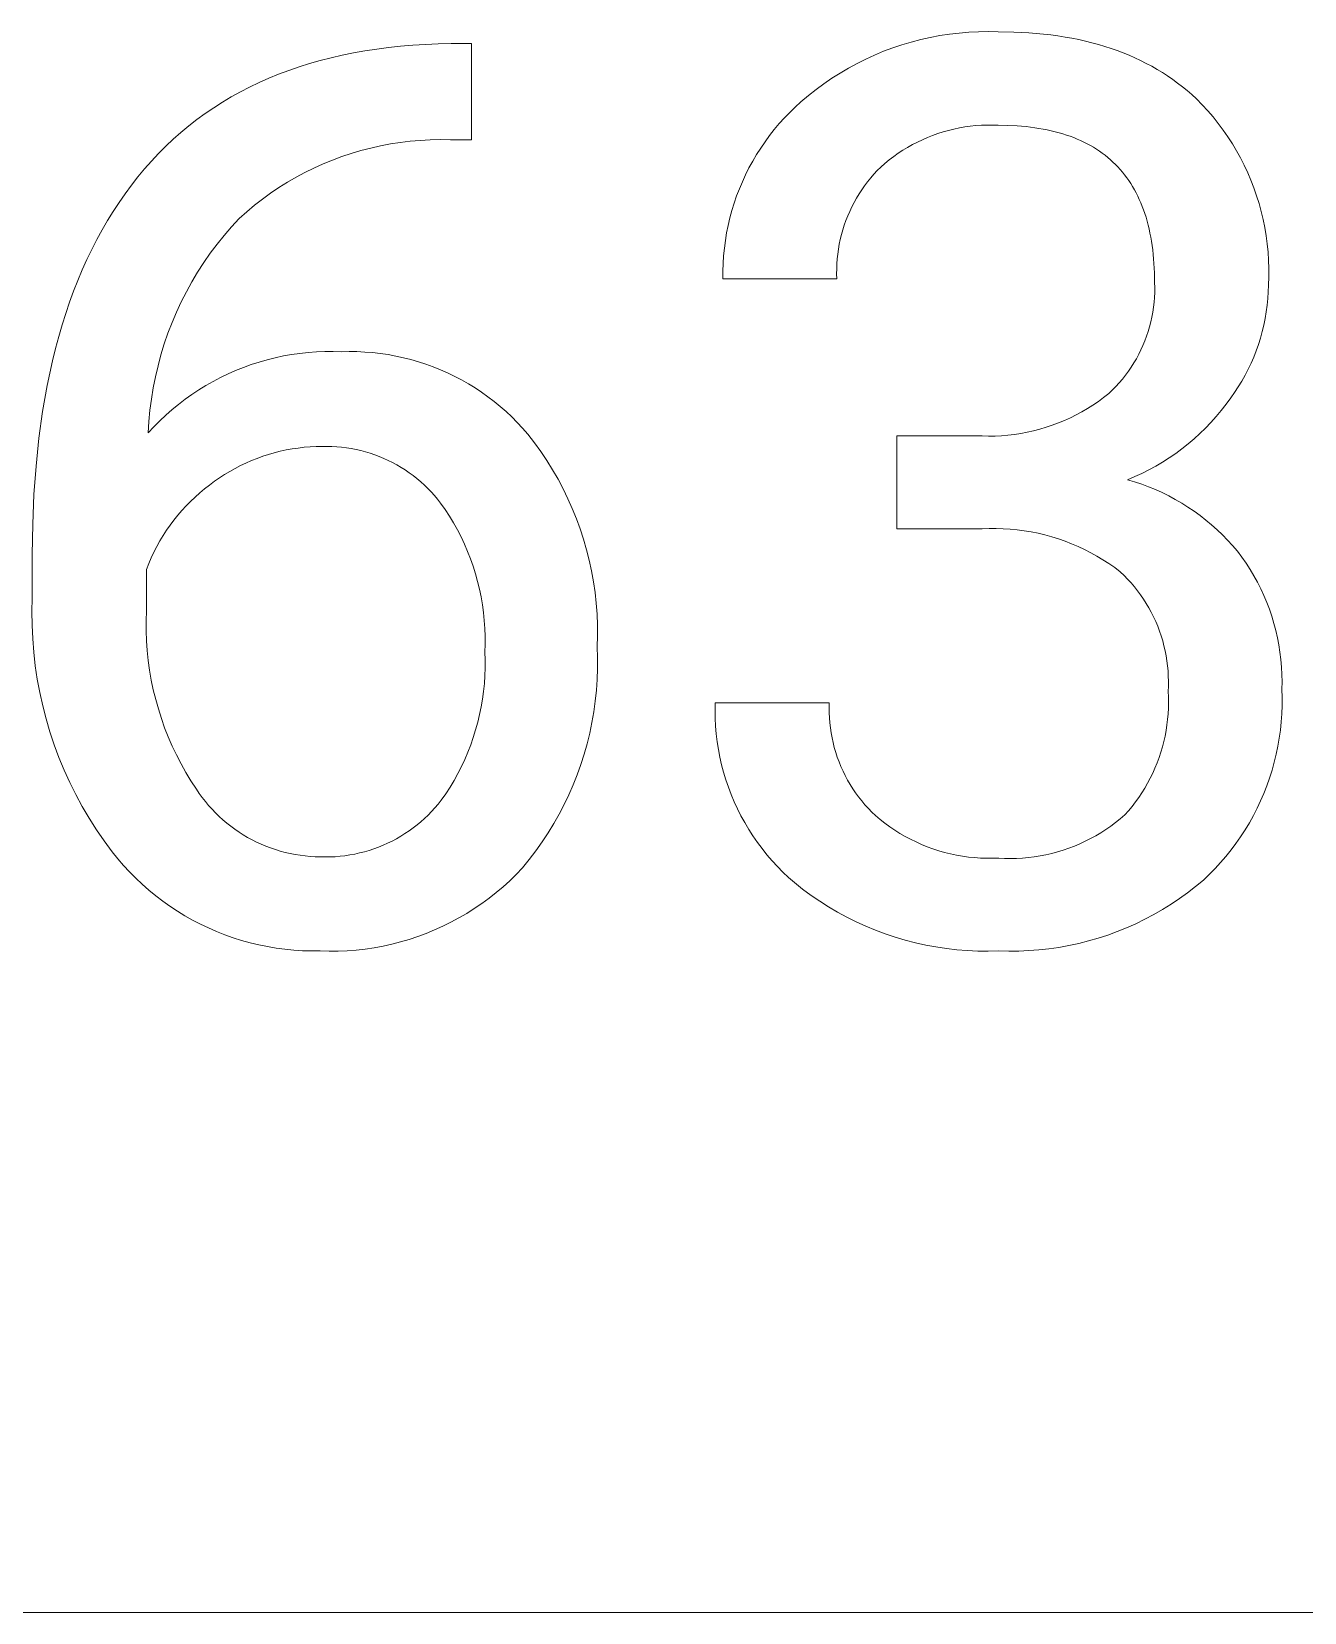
# Model space of a CAD drawing. Header units: millimetres. Extents: x 0 to 4030, y -54 to 2762.
# Drawn here: x 3264.5 to 3318.9, y 171.7 to 239.2 of the extents above; entities that cross this region are included whole.
import ezdxf

# ---------------------------------------------------------------- set-up
doc = ezdxf.new("R2010")
doc.units = ezdxf.units.MM
doc.header["$MEASUREMENT"] = 0
doc.layers.add('Domyślny', color=7, linetype='Continuous', true_color=0x000000)

msp = doc.modelspace()

# ---------------------------------------------------------------- linework, layer by layer
at = {"layer": 'Domyślny', "color": 18, "lineweight": 15, "true_color": 0x000000}
for p, q in [((3302.102, 238.721), (3302.505, 238.826)), ((3302.505, 238.826), (3302.91, 238.917)), ((3302.91, 238.917), (3303.319, 238.994)), ((3303.319, 238.994), (3303.73, 239.057)), ((3303.73, 239.057), (3304.143, 239.106)), ((3304.143, 239.106), (3304.558, 239.14)), ((3304.558, 239.14), (3304.973, 239.16)), ((3304.973, 239.16), (3305.389, 239.165)), ((3305.389, 239.165), (3305.805, 239.156)), ((3305.805, 239.156), (3306.473, 239.145)), ((3306.473, 239.145), (3306.799, 239.132)), ((3306.799, 239.132), (3307.122, 239.112)), ((3307.122, 239.112), (3307.439, 239.087)), ((3307.439, 239.087), (3307.752, 239.057)), ((3307.752, 239.057), (3308.061, 239.021)), ((3308.061, 239.021), (3308.364, 238.98)), ((3308.364, 238.98), (3308.663, 238.932)), ((3308.663, 238.932), (3308.958, 238.88)), ((3308.958, 238.88), (3309.248, 238.822)), ((3309.248, 238.822), (3309.533, 238.758)), ((3277.332, 238.05), (3277.805, 238.159)), ((3277.805, 238.159), (3278.287, 238.257)), ((3278.287, 238.257), (3278.778, 238.344)), ((3278.778, 238.344), (3279.277, 238.421)), ((3279.277, 238.421), (3279.785, 238.487)), ((3279.785, 238.487), (3280.301, 238.542)), ((3280.301, 238.542), (3280.826, 238.587)), ((3280.826, 238.587), (3281.359, 238.621)), ((3281.359, 238.621), (3281.901, 238.644)), ((3281.901, 238.644), (3282.452, 238.657)), ((3282.452, 238.657), (3283.324, 238.657)), ((3283.324, 238.657), (3283.324, 234.55)), ((3300.158, 237.992), (3300.536, 238.164)), ((3300.536, 238.164), (3300.92, 238.324)), ((3300.92, 238.324), (3301.309, 238.47)), ((3301.309, 238.47), (3301.704, 238.602)), ((3301.704, 238.602), (3302.102, 238.721)), ((3309.533, 238.758), (3309.814, 238.688)), ((3309.814, 238.688), (3310.09, 238.614)), ((3310.09, 238.614), (3310.361, 238.533)), ((3310.361, 238.533), (3310.628, 238.447)), ((3310.628, 238.447), (3310.89, 238.355)), ((3310.89, 238.355), (3311.148, 238.257)), ((3311.148, 238.257), (3311.401, 238.154)), ((3311.401, 238.154), (3311.649, 238.046)), ((3275.093, 237.348), (3275.524, 237.51)), ((3275.524, 237.51), (3275.963, 237.661)), ((3275.963, 237.661), (3276.411, 237.801)), ((3276.411, 237.801), (3276.867, 237.931)), ((3276.867, 237.931), (3277.332, 238.05)), ((3299.062, 237.397), (3299.42, 237.607)), ((3299.42, 237.607), (3299.786, 237.806)), ((3299.786, 237.806), (3300.158, 237.992)), ((3311.649, 238.046), (3311.893, 237.931)), ((3311.893, 237.931), (3312.132, 237.811)), ((3312.132, 237.811), (3312.367, 237.685)), ((3312.367, 237.685), (3312.597, 237.554)), ((3312.597, 237.554), (3312.823, 237.417)), ((3273.457, 236.595), (3273.853, 236.799)), ((3273.853, 236.799), (3274.258, 236.993)), ((3274.258, 236.993), (3274.671, 237.176)), ((3274.671, 237.176), (3275.093, 237.348)), ((3298.033, 236.691), (3298.368, 236.938)), ((3298.368, 236.938), (3298.711, 237.173)), ((3298.711, 237.173), (3299.062, 237.397)), ((3312.823, 237.417), (3313.044, 237.274)), ((3313.044, 237.274), (3313.26, 237.126)), ((3313.26, 237.126), (3313.472, 236.972)), ((3313.472, 236.972), (3313.679, 236.812)), ((3313.679, 236.812), (3313.882, 236.646)), ((3272.319, 235.918), (3272.69, 236.154)), ((3272.69, 236.154), (3273.069, 236.38)), ((3273.069, 236.38), (3273.457, 236.595)), ((3297.147, 235.944), (3297.39, 236.164)), ((3297.39, 236.164), (3297.707, 236.433)), ((3297.707, 236.433), (3298.033, 236.691)), ((3313.882, 236.646), (3314.08, 236.475)), ((3314.08, 236.475), (3314.273, 236.298)), ((3314.273, 236.298), (3314.52, 236.047)), ((3271.259, 235.144), (3271.604, 235.413)), ((3271.604, 235.413), (3271.957, 235.671)), ((3271.957, 235.671), (3272.319, 235.918)), ((3296.465, 235.238), (3296.684, 235.481)), ((3296.684, 235.481), (3296.912, 235.717)), ((3296.912, 235.717), (3297.147, 235.944)), ((3314.52, 236.047), (3314.757, 235.789)), ((3314.757, 235.789), (3314.986, 235.522)), ((3314.986, 235.522), (3315.206, 235.248)), ((3270.595, 234.576), (3270.923, 234.865)), ((3270.923, 234.865), (3271.259, 235.144)), ((3295.856, 234.468), (3296.05, 234.731)), ((3296.05, 234.731), (3296.253, 234.988)), ((3296.253, 234.988), (3296.465, 235.238)), ((3303.013, 234.736), (3302.792, 234.649)), ((3303.236, 234.816), (3303.013, 234.736)), ((3303.462, 234.888), (3303.236, 234.816)), ((3303.69, 234.952), (3303.462, 234.888)), ((3303.921, 235.008), (3303.69, 234.952)), ((3304.153, 235.057), (3303.921, 235.008)), ((3304.386, 235.097), (3304.153, 235.057)), ((3304.621, 235.13), (3304.386, 235.097)), ((3304.857, 235.154), (3304.621, 235.13)), ((3305.094, 235.17), (3304.857, 235.154)), ((3305.331, 235.178), (3305.094, 235.17)), ((3305.568, 235.178), (3305.331, 235.178)), ((3305.805, 235.17), (3305.568, 235.178)), ((3306.216, 235.164), (3305.805, 235.17)), ((3306.614, 235.144), (3306.216, 235.164)), ((3306.808, 235.13), (3306.614, 235.144)), ((3306.999, 235.112), (3306.808, 235.13)), ((3307.187, 235.09), (3306.999, 235.112)), ((3307.371, 235.066), (3307.187, 235.09)), ((3307.552, 235.038), (3307.371, 235.066)), ((3307.73, 235.007), (3307.552, 235.038)), ((3307.905, 234.973), (3307.73, 235.007)), ((3308.076, 234.935), (3307.905, 234.973)), ((3308.244, 234.894), (3308.076, 234.935)), ((3308.409, 234.85), (3308.244, 234.894)), ((3308.571, 234.803), (3308.409, 234.85)), ((3308.729, 234.752), (3308.571, 234.803)), ((3308.884, 234.698), (3308.729, 234.752)), ((3315.206, 235.248), (3315.416, 234.967)), ((3315.416, 234.967), (3315.616, 234.678)), ((3269.965, 233.964), (3270.276, 234.275)), ((3270.276, 234.275), (3270.595, 234.576)), ((3278.606, 234.088), (3278.195, 233.966)), ((3279.022, 234.196), (3278.606, 234.088)), ((3279.44, 234.291), (3279.022, 234.196)), ((3279.861, 234.371), (3279.44, 234.291)), ((3280.285, 234.437), (3279.861, 234.371)), ((3280.711, 234.488), (3280.285, 234.437)), ((3281.139, 234.525), (3280.711, 234.488)), ((3281.567, 234.548), (3281.139, 234.525)), ((3281.996, 234.556), (3281.567, 234.548)), ((3282.425, 234.55), (3281.996, 234.556)), ((3283.324, 234.55), (3282.425, 234.55)), ((3295.495, 233.921), (3295.671, 234.197)), ((3295.671, 234.197), (3295.856, 234.468)), ((3301.741, 234.103), (3301.543, 233.972)), ((3301.944, 234.226), (3301.741, 234.103)), ((3302.15, 234.343), (3301.944, 234.226)), ((3302.361, 234.452), (3302.15, 234.343)), ((3302.575, 234.554), (3302.361, 234.452)), ((3302.792, 234.649), (3302.575, 234.554)), ((3309.036, 234.641), (3308.884, 234.698)), ((3309.184, 234.581), (3309.036, 234.641)), ((3309.329, 234.517), (3309.184, 234.581)), ((3309.471, 234.45), (3309.329, 234.517)), ((3309.61, 234.38), (3309.471, 234.45)), ((3309.745, 234.306), (3309.61, 234.38)), ((3309.878, 234.229), (3309.745, 234.306)), ((3310.007, 234.149), (3309.878, 234.229)), ((3310.132, 234.066), (3310.007, 234.149)), ((3310.255, 233.979), (3310.132, 234.066)), ((3315.616, 234.678), (3315.807, 234.383)), ((3315.807, 234.383), (3315.987, 234.082)), ((3315.987, 234.082), (3316.157, 233.775)), ((3269.37, 233.31), (3269.663, 233.642)), ((3269.663, 233.642), (3269.965, 233.964)), ((3276.989, 233.517), (3276.598, 233.341)), ((3277.386, 233.68), (3276.989, 233.517)), ((3277.788, 233.83), (3277.386, 233.68)), ((3278.195, 233.966), (3277.788, 233.83)), ((3295.172, 233.352), (3295.329, 233.639)), ((3295.329, 233.639), (3295.495, 233.921)), ((3300.799, 233.385), (3300.651, 233.235)), ((3300.977, 233.542), (3300.799, 233.385)), ((3301.161, 233.692), (3300.977, 233.542)), ((3301.35, 233.835), (3301.161, 233.692)), ((3301.543, 233.972), (3301.35, 233.835)), ((3310.374, 233.889), (3310.255, 233.979)), ((3310.489, 233.796), (3310.374, 233.889)), ((3310.602, 233.699), (3310.489, 233.796)), ((3310.711, 233.599), (3310.602, 233.699)), ((3310.817, 233.496), (3310.711, 233.599)), ((3310.92, 233.39), (3310.817, 233.496)), ((3311.02, 233.28), (3310.92, 233.39)), ((3316.157, 233.775), (3316.317, 233.462)), ((3316.317, 233.462), (3316.465, 233.143)), ((3268.807, 232.613), (3269.085, 232.967)), ((3269.085, 232.967), (3269.37, 233.31)), ((3275.464, 232.735), (3275.1, 232.507)), ((3275.835, 232.95), (3275.464, 232.735)), ((3276.213, 233.152), (3275.835, 232.95)), ((3276.598, 233.341), (3276.213, 233.152)), ((3294.761, 232.461), (3294.888, 232.762)), ((3294.888, 232.762), (3295.025, 233.06)), ((3295.025, 233.06), (3295.172, 233.352)), ((3300.237, 232.757), (3300.11, 232.588)), ((3300.369, 232.921), (3300.237, 232.757)), ((3300.507, 233.081), (3300.369, 232.921)), ((3300.651, 233.235), (3300.507, 233.081)), ((3311.116, 233.167), (3311.02, 233.28)), ((3311.209, 233.051), (3311.116, 233.167)), ((3311.299, 232.931), (3311.209, 233.051)), ((3311.385, 232.809), (3311.299, 232.931)), ((3311.469, 232.683), (3311.385, 232.809)), ((3316.465, 233.143), (3316.603, 232.82)), ((3316.603, 232.82), (3316.73, 232.493)), ((3268.279, 231.878), (3268.539, 232.25)), ((3268.539, 232.25), (3268.807, 232.613)), ((3274.744, 232.268), (3274.396, 232.017)), ((3275.1, 232.507), (3274.744, 232.268)), ((3294.537, 231.845), (3294.644, 232.155)), ((3294.644, 232.155), (3294.761, 232.461)), ((3299.764, 232.058), (3299.661, 231.874)), ((3299.873, 232.239), (3299.764, 232.058)), ((3299.988, 232.415), (3299.873, 232.239)), ((3300.11, 232.588), (3299.988, 232.415)), ((3311.548, 232.553), (3311.469, 232.683)), ((3311.625, 232.42), (3311.548, 232.553)), ((3311.699, 232.285), (3311.625, 232.42)), ((3311.769, 232.145), (3311.699, 232.285)), ((3311.836, 232.003), (3311.769, 232.145)), ((3316.73, 232.493), (3316.845, 232.161)), ((3316.845, 232.161), (3316.949, 231.826)), ((3267.786, 231.103), (3268.028, 231.495)), ((3268.028, 231.495), (3268.279, 231.878)), ((3273.727, 231.48), (3273.406, 231.195)), ((3274.057, 231.754), (3273.727, 231.48)), ((3274.396, 232.017), (3274.057, 231.754)), ((3294.356, 231.216), (3294.441, 231.532)), ((3294.441, 231.532), (3294.537, 231.845)), ((3299.473, 231.496), (3299.389, 231.302)), ((3299.564, 231.686), (3299.473, 231.496)), ((3299.661, 231.874), (3299.564, 231.686)), ((3311.899, 231.857), (3311.836, 232.003)), ((3311.96, 231.708), (3311.899, 231.857)), ((3312.017, 231.555), (3311.96, 231.708)), ((3312.071, 231.4), (3312.017, 231.555)), ((3312.121, 231.241), (3312.071, 231.4)), ((3316.949, 231.826), (3317.042, 231.487)), ((3317.042, 231.487), (3317.123, 231.145)), ((3267.328, 230.29), (3267.552, 230.701)), ((3267.552, 230.701), (3267.786, 231.103)), ((3273.079, 230.839), (3272.763, 230.472)), ((3273.406, 231.195), (3273.079, 230.839)), ((3294.217, 230.576), (3294.281, 230.897)), ((3294.281, 230.897), (3294.356, 231.216)), ((3299.177, 230.706), (3299.12, 230.503)), ((3299.241, 230.907), (3299.177, 230.706)), ((3299.312, 231.106), (3299.241, 230.907)), ((3299.389, 231.302), (3299.312, 231.106)), ((3312.169, 231.078), (3312.121, 231.241)), ((3312.213, 230.913), (3312.169, 231.078)), ((3312.253, 230.744), (3312.213, 230.913)), ((3312.291, 230.572), (3312.253, 230.744)), ((3317.123, 231.145), (3317.193, 230.801)), ((3317.193, 230.801), (3317.25, 230.454)), ((3267.112, 229.869), (3267.328, 230.29)), ((3272.461, 230.095), (3272.172, 229.707)), ((3272.763, 230.472), (3272.461, 230.095)), ((3294.121, 229.929), (3294.164, 230.253)), ((3294.164, 230.253), (3294.217, 230.576)), ((3299.026, 230.091), (3298.99, 229.883)), ((3299.07, 230.298), (3299.026, 230.091)), ((3299.12, 230.503), (3299.07, 230.298)), ((3312.325, 230.396), (3312.291, 230.572)), ((3312.356, 230.217), (3312.325, 230.396)), ((3312.384, 230.035), (3312.356, 230.217)), ((3312.408, 229.85), (3312.384, 230.035)), ((3317.25, 230.454), (3317.296, 230.106)), ((3317.296, 230.106), (3317.33, 229.757)), ((3266.707, 228.998), (3266.905, 229.438)), ((3266.905, 229.438), (3267.112, 229.869)), ((3272.172, 229.707), (3271.896, 229.31)), ((3294.07, 229.276), (3294.09, 229.603)), ((3294.09, 229.603), (3294.121, 229.929)), ((3298.938, 229.465), (3298.923, 229.254)), ((3298.961, 229.674), (3298.938, 229.465)), ((3298.99, 229.883), (3298.961, 229.674)), ((3312.43, 229.661), (3312.408, 229.85)), ((3312.448, 229.469), (3312.43, 229.661)), ((3312.462, 229.274), (3312.448, 229.469)), ((3317.33, 229.757), (3317.352, 229.406)), ((3317.352, 229.406), (3317.362, 229.055)), ((3266.518, 228.547), (3266.707, 228.998)), ((3271.634, 228.903), (3271.386, 228.488)), ((3271.896, 229.31), (3271.634, 228.903)), ((3294.06, 228.949), (3294.07, 229.276)), ((3294.062, 228.621), (3294.06, 228.949)), ((3298.915, 229.043), (3298.914, 228.832)), ((3298.914, 228.832), (3298.92, 228.621)), ((3298.923, 229.254), (3298.915, 229.043)), ((3312.482, 228.874), (3312.462, 229.274)), ((3312.488, 228.46), (3312.482, 228.874)), ((3317.36, 228.704), (3317.347, 228.353)), ((3317.362, 229.055), (3317.36, 228.704)), ((3266.165, 227.618), (3266.337, 228.087)), ((3266.337, 228.087), (3266.518, 228.547)), ((3271.152, 228.064), (3270.934, 227.633)), ((3271.386, 228.488), (3271.152, 228.064)), ((3298.92, 228.621), (3294.062, 228.621)), ((3312.483, 227.825), (3312.492, 228.037)), ((3312.494, 228.249), (3312.488, 228.46)), ((3312.492, 228.037), (3312.494, 228.249)), ((3317.338, 228.066), (3317.32, 227.78)), ((3317.347, 228.353), (3317.338, 228.066)), ((3266.002, 227.139), (3266.165, 227.618)), ((3270.934, 227.633), (3270.73, 227.194)), ((3312.411, 227.195), (3312.442, 227.404)), ((3312.442, 227.404), (3312.466, 227.614)), ((3312.466, 227.614), (3312.483, 227.825)), ((3317.292, 227.494), (3317.254, 227.21)), ((3317.32, 227.78), (3317.292, 227.494)), ((3265.703, 226.151), (3265.848, 226.65)), ((3265.848, 226.65), (3266.002, 227.139)), ((3270.541, 226.749), (3270.368, 226.297)), ((3270.73, 227.194), (3270.541, 226.749)), ((3312.274, 226.575), (3312.327, 226.78)), ((3312.327, 226.78), (3312.372, 226.986)), ((3312.372, 226.986), (3312.411, 227.195)), ((3317.149, 226.646), (3317.082, 226.367)), ((3317.207, 226.927), (3317.149, 226.646)), ((3317.254, 227.21), (3317.207, 226.927)), ((3265.566, 225.642), (3265.703, 226.151)), ((3270.368, 226.297), (3270.21, 225.84)), ((3311.991, 225.777), (3312.072, 225.973)), ((3312.072, 225.973), (3312.146, 226.171)), ((3312.146, 226.171), (3312.214, 226.372)), ((3312.214, 226.372), (3312.274, 226.575)), ((3317.005, 226.091), (3316.919, 225.817)), ((3317.082, 226.367), (3317.005, 226.091)), ((3265.439, 225.124), (3265.566, 225.642)), ((3270.068, 225.377), (3269.942, 224.91)), ((3270.21, 225.84), (3270.068, 225.377)), ((3274.945, 225.25), (3275.293, 225.324)), ((3275.293, 225.324), (3275.643, 225.386)), ((3275.643, 225.386), (3275.995, 225.436)), ((3275.995, 225.436), (3276.348, 225.474)), ((3276.348, 225.474), (3276.702, 225.5)), ((3276.702, 225.5), (3277.057, 225.514)), ((3277.057, 225.514), (3277.413, 225.515)), ((3277.413, 225.515), (3277.768, 225.505)), ((3277.768, 225.505), (3278.102, 225.513)), ((3278.102, 225.513), (3278.435, 225.509)), ((3278.435, 225.509), (3278.769, 225.494)), ((3278.769, 225.494), (3279.101, 225.468)), ((3279.101, 225.468), (3279.433, 225.431)), ((3279.433, 225.431), (3279.763, 225.382)), ((3279.763, 225.382), (3280.091, 225.323)), ((3280.091, 225.323), (3280.417, 225.252)), ((3311.709, 225.209), (3311.809, 225.395)), ((3311.809, 225.395), (3311.904, 225.584)), ((3311.904, 225.584), (3311.991, 225.777)), ((3316.824, 225.547), (3316.719, 225.28)), ((3316.919, 225.817), (3316.824, 225.547)), ((3265.32, 224.596), (3265.439, 225.124)), ((3269.942, 224.91), (3269.832, 224.439)), ((3272.931, 224.561), (3273.257, 224.705)), ((3273.257, 224.705), (3273.587, 224.837)), ((3273.587, 224.837), (3273.921, 224.957)), ((3273.921, 224.957), (3274.259, 225.067)), ((3274.259, 225.067), (3274.601, 225.164)), ((3274.601, 225.164), (3274.945, 225.25)), ((3280.417, 225.252), (3280.741, 225.171)), ((3280.741, 225.171), (3281.061, 225.078)), ((3281.061, 225.078), (3281.379, 224.975)), ((3281.379, 224.975), (3281.692, 224.861)), ((3281.692, 224.861), (3282.002, 224.736)), ((3282.002, 224.736), (3282.307, 224.602)), ((3311.242, 224.503), (3311.368, 224.673)), ((3311.368, 224.673), (3311.488, 224.848)), ((3311.488, 224.848), (3311.601, 225.026)), ((3311.601, 225.026), (3311.709, 225.209)), ((3316.481, 224.758), (3316.349, 224.503)), ((3316.605, 225.017), (3316.481, 224.758)), ((3316.719, 225.28), (3316.605, 225.017)), ((3265.108, 223.511), (3265.21, 224.059)), ((3265.21, 224.059), (3265.32, 224.596)), ((3269.738, 223.964), (3269.661, 223.487)), ((3269.832, 224.439), (3269.738, 223.964)), ((3271.685, 223.88), (3271.988, 224.066)), ((3271.988, 224.066), (3272.297, 224.242)), ((3272.297, 224.242), (3272.611, 224.407)), ((3272.611, 224.407), (3272.931, 224.561)), ((3282.307, 224.602), (3282.608, 224.456)), ((3282.608, 224.456), (3282.903, 224.301)), ((3282.903, 224.301), (3283.193, 224.136)), ((3283.193, 224.136), (3283.477, 223.962)), ((3283.477, 223.962), (3283.756, 223.777)), ((3310.682, 223.869), (3310.83, 224.02)), ((3310.83, 224.02), (3310.973, 224.176)), ((3310.973, 224.176), (3311.111, 224.337)), ((3311.111, 224.337), (3311.242, 224.503)), ((3316.06, 224.008), (3315.902, 223.769)), ((3316.209, 224.253), (3316.06, 224.008)), ((3316.349, 224.503), (3316.209, 224.253)), ((3265.016, 222.954), (3265.108, 223.511)), ((3269.661, 223.487), (3269.6, 223.007)), ((3270.818, 223.261), (3271.1, 223.477)), ((3271.1, 223.477), (3271.389, 223.684)), ((3271.389, 223.684), (3271.685, 223.88)), ((3283.756, 223.777), (3284.027, 223.584)), ((3284.027, 223.584), (3284.292, 223.381)), ((3284.292, 223.381), (3284.551, 223.17)), ((3309.858, 223.23), (3310.087, 223.387)), ((3310.087, 223.387), (3310.311, 223.551)), ((3310.311, 223.551), (3310.529, 223.723)), ((3310.529, 223.723), (3310.682, 223.869)), ((3315.736, 223.535), (3315.539, 223.264)), ((3315.902, 223.769), (3315.736, 223.535)), ((3264.857, 221.811), (3265.016, 222.954)), ((3269.6, 223.007), (3269.556, 222.525)), ((3270.019, 222.556), (3270.277, 222.8)), ((3270.277, 222.8), (3270.544, 223.035)), ((3270.544, 223.035), (3270.818, 223.261)), ((3284.551, 223.17), (3284.801, 222.95)), ((3284.801, 222.95), (3285.045, 222.721)), ((3285.045, 222.721), (3285.28, 222.485)), ((3308.638, 222.572), (3308.891, 222.687)), ((3308.891, 222.687), (3309.139, 222.81)), ((3309.139, 222.81), (3309.383, 222.942)), ((3309.383, 222.942), (3309.623, 223.082)), ((3309.623, 223.082), (3309.858, 223.23)), ((3315.118, 222.742), (3314.895, 222.493)), ((3315.333, 222.999), (3315.118, 222.742)), ((3315.539, 223.264), (3315.333, 222.999)), ((3269.556, 222.525), (3269.528, 222.042)), ((3269.528, 222.042), (3269.769, 222.303)), ((3269.769, 222.303), (3270.019, 222.556)), ((3285.28, 222.485), (3285.507, 222.241)), ((3285.507, 222.241), (3285.726, 221.989)), ((3285.726, 221.989), (3286.011, 221.622)), ((3305.676, 221.909), (3305.953, 221.922)), ((3305.953, 221.922), (3306.229, 221.945)), ((3306.229, 221.945), (3306.505, 221.978)), ((3306.505, 221.978), (3306.78, 222.02)), ((3306.78, 222.02), (3307.052, 222.071)), ((3307.052, 222.071), (3307.323, 222.131)), ((3307.323, 222.131), (3307.592, 222.201)), ((3307.592, 222.201), (3307.858, 222.28)), ((3307.858, 222.28), (3308.121, 222.369)), ((3308.121, 222.369), (3308.381, 222.466)), ((3308.381, 222.466), (3308.638, 222.572)), ((3314.423, 222.017), (3314.175, 221.791)), ((3314.663, 222.251), (3314.423, 222.017)), ((3314.895, 222.493), (3314.663, 222.251)), ((3264.734, 220.629), (3264.857, 221.811)), ((3275.158, 221.258), (3274.908, 221.194)), ((3275.41, 221.313), (3275.158, 221.258)), ((3275.664, 221.359), (3275.41, 221.313)), ((3275.919, 221.398), (3275.664, 221.359)), ((3276.176, 221.427), (3275.919, 221.398)), ((3276.433, 221.448), (3276.176, 221.427)), ((3276.691, 221.461), (3276.433, 221.448)), ((3276.949, 221.465), (3276.691, 221.461)), ((3277.157, 221.468), (3276.949, 221.465)), ((3277.365, 221.463), (3277.157, 221.468)), ((3277.573, 221.452), (3277.365, 221.463)), ((3277.78, 221.433), (3277.573, 221.452)), ((3277.986, 221.407), (3277.78, 221.433)), ((3278.191, 221.375), (3277.986, 221.407)), ((3278.396, 221.335), (3278.191, 221.375)), ((3278.598, 221.289), (3278.396, 221.335)), ((3278.799, 221.235), (3278.598, 221.289)), ((3286.011, 221.622), (3286.283, 221.245)), ((3286.283, 221.245), (3286.542, 220.86)), ((3301.483, 221.911), (3305.12, 221.911)), ((3301.483, 217.952), (3301.483, 221.911)), ((3305.12, 221.911), (3305.398, 221.905)), ((3305.398, 221.905), (3305.676, 221.909)), ((3313.657, 221.366), (3313.388, 221.167)), ((3313.92, 221.574), (3313.657, 221.366)), ((3314.175, 221.791), (3313.92, 221.574)), ((3264.646, 219.408), (3264.734, 220.629)), ((3273.462, 220.645), (3273.233, 220.526)), ((3273.695, 220.756), (3273.462, 220.645)), ((3273.931, 220.86), (3273.695, 220.756)), ((3274.171, 220.955), (3273.931, 220.86)), ((3274.414, 221.043), (3274.171, 220.955)), ((3274.659, 221.123), (3274.414, 221.043)), ((3274.908, 221.194), (3274.659, 221.123)), ((3278.998, 221.175), (3278.799, 221.235)), ((3279.195, 221.108), (3278.998, 221.175)), ((3279.39, 221.035), (3279.195, 221.108)), ((3279.582, 220.955), (3279.39, 221.035)), ((3279.771, 220.869), (3279.582, 220.955)), ((3279.957, 220.776), (3279.771, 220.869)), ((3280.14, 220.677), (3279.957, 220.776)), ((3280.319, 220.572), (3280.14, 220.677)), ((3280.495, 220.461), (3280.319, 220.572)), ((3286.542, 220.86), (3286.788, 220.465)), ((3312.541, 220.627), (3312.247, 220.466)), ((3312.829, 220.797), (3312.541, 220.627)), ((3313.112, 220.977), (3312.829, 220.797)), ((3313.388, 221.167), (3313.112, 220.977)), ((3272.359, 219.976), (3272.142, 219.819)), ((3272.571, 220.124), (3272.359, 219.976)), ((3272.787, 220.265), (3272.571, 220.124)), ((3273.008, 220.399), (3272.787, 220.265)), ((3273.233, 220.526), (3273.008, 220.399)), ((3280.667, 220.344), (3280.495, 220.461)), ((3280.835, 220.221), (3280.667, 220.344)), ((3280.998, 220.092), (3280.835, 220.221)), ((3281.157, 219.959), (3280.998, 220.092)), ((3281.312, 219.819), (3281.157, 219.959)), ((3286.788, 220.465), (3287.019, 220.063)), ((3287.019, 220.063), (3287.237, 219.652)), ((3311.643, 220.175), (3311.334, 220.045)), ((3311.334, 220.045), (3311.637, 219.956)), ((3311.637, 219.956), (3311.936, 219.856)), ((3311.947, 220.315), (3311.643, 220.175)), ((3312.247, 220.466), (3311.947, 220.315)), ((3264.593, 218.148), (3264.646, 219.408)), ((3271.523, 219.306), (3271.328, 219.121)), ((3271.723, 219.484), (3271.523, 219.306)), ((3271.93, 219.655), (3271.723, 219.484)), ((3272.142, 219.819), (3271.93, 219.655)), ((3281.461, 219.675), (3281.312, 219.819)), ((3281.606, 219.526), (3281.461, 219.675)), ((3281.746, 219.372), (3281.606, 219.526)), ((3281.88, 219.213), (3281.746, 219.372)), ((3287.237, 219.652), (3287.441, 219.235)), ((3287.441, 219.235), (3287.63, 218.81)), ((3311.936, 219.856), (3312.232, 219.745)), ((3312.232, 219.745), (3312.524, 219.625)), ((3312.524, 219.625), (3312.812, 219.495)), ((3312.812, 219.495), (3313.095, 219.355)), ((3313.095, 219.355), (3313.373, 219.206)), ((3270.958, 218.732), (3270.784, 218.529)), ((3271.14, 218.93), (3270.958, 218.732)), ((3271.328, 219.121), (3271.14, 218.93)), ((3282.009, 219.05), (3281.88, 219.213)), ((3282.202, 218.772), (3282.009, 219.05)), ((3282.386, 218.488), (3282.202, 218.772)), ((3287.63, 218.81), (3287.804, 218.38)), ((3313.373, 219.206), (3313.646, 219.048)), ((3313.646, 219.048), (3313.914, 218.88)), ((3313.914, 218.88), (3314.176, 218.703)), ((3314.176, 218.703), (3314.431, 218.517)), ((3264.576, 216.849), (3264.593, 218.148)), ((3270.302, 217.885), (3270.156, 217.66)), ((3270.455, 218.105), (3270.302, 217.885)), ((3270.616, 218.32), (3270.455, 218.105)), ((3270.784, 218.529), (3270.616, 218.32)), ((3282.56, 218.198), (3282.386, 218.488)), ((3282.724, 217.903), (3282.56, 218.198)), ((3282.878, 217.602), (3282.724, 217.903)), ((3287.804, 218.38), (3287.964, 217.944)), ((3287.964, 217.944), (3288.108, 217.502)), ((3305.12, 217.952), (3301.483, 217.952)), ((3305.421, 217.963), (3305.12, 217.952)), ((3305.722, 217.965), (3305.421, 217.963)), ((3306.023, 217.956), (3305.722, 217.965)), ((3306.323, 217.936), (3306.023, 217.956)), ((3306.622, 217.907), (3306.323, 217.936)), ((3306.92, 217.867), (3306.622, 217.907)), ((3314.431, 218.517), (3314.68, 218.323)), ((3314.68, 218.323), (3314.922, 218.121)), ((3314.922, 218.121), (3315.158, 217.91)), ((3315.158, 217.91), (3315.386, 217.692)), ((3269.887, 217.195), (3269.765, 216.957)), ((3270.018, 217.43), (3269.887, 217.195)), ((3270.156, 217.66), (3270.018, 217.43)), ((3283.022, 217.296), (3282.878, 217.602)), ((3283.156, 216.985), (3283.022, 217.296)), ((3288.108, 217.502), (3288.237, 217.056)), ((3307.217, 217.818), (3306.92, 217.867)), ((3307.512, 217.758), (3307.217, 217.818)), ((3307.805, 217.688), (3307.512, 217.758)), ((3308.095, 217.609), (3307.805, 217.688)), ((3308.382, 217.519), (3308.095, 217.609)), ((3308.666, 217.42), (3308.382, 217.519)), ((3308.947, 217.311), (3308.666, 217.42)), ((3309.223, 217.193), (3308.947, 217.311)), ((3315.386, 217.692), (3315.606, 217.465)), ((3315.606, 217.465), (3315.818, 217.232)), ((3315.818, 217.232), (3316.023, 216.991)), ((3264.576, 214.997), (3264.576, 216.849)), ((3269.651, 216.714), (3269.545, 216.468)), ((3269.765, 216.957), (3269.651, 216.714)), ((3283.279, 216.67), (3283.156, 216.985)), ((3283.392, 216.352), (3283.279, 216.67)), ((3288.237, 217.056), (3288.351, 216.605)), ((3288.351, 216.605), (3288.449, 216.151)), ((3309.496, 217.066), (3309.223, 217.193)), ((3309.764, 216.929), (3309.496, 217.066)), ((3310.027, 216.783), (3309.764, 216.929)), ((3310.285, 216.628), (3310.027, 216.783)), ((3310.538, 216.465), (3310.285, 216.628)), ((3316.023, 216.991), (3316.219, 216.744)), ((3316.219, 216.744), (3316.398, 216.484)), ((3269.545, 216.468), (3269.447, 216.218)), ((3269.447, 216.218), (3269.447, 214.446)), ((3283.494, 216.029), (3283.392, 216.352)), ((3283.585, 215.704), (3283.494, 216.029)), ((3288.449, 216.151), (3288.531, 215.694)), ((3310.785, 216.293), (3310.538, 216.465)), ((3311.025, 216.113), (3310.785, 216.293)), ((3311.183, 215.962), (3311.025, 216.113)), ((3311.336, 215.806), (3311.183, 215.962)), ((3316.398, 216.484), (3316.568, 216.218)), ((3316.568, 216.218), (3316.729, 215.947)), ((3316.729, 215.947), (3316.881, 215.67)), ((3283.665, 215.375), (3283.585, 215.704)), ((3283.734, 215.044), (3283.665, 215.375)), ((3288.531, 215.694), (3288.598, 215.234)), ((3288.598, 215.234), (3288.649, 214.773)), ((3311.483, 215.645), (3311.336, 215.806)), ((3311.624, 215.478), (3311.483, 215.645)), ((3311.76, 215.307), (3311.624, 215.478)), ((3311.89, 215.132), (3311.76, 215.307)), ((3316.881, 215.67), (3317.022, 215.388)), ((3317.022, 215.388), (3317.154, 215.102)), ((3264.561, 214.417), (3264.576, 214.997)), ((3283.791, 214.711), (3283.734, 215.044)), ((3283.838, 214.376), (3283.791, 214.711)), ((3288.649, 214.773), (3288.684, 214.309)), ((3312.014, 214.952), (3311.89, 215.132)), ((3312.131, 214.768), (3312.014, 214.952)), ((3312.243, 214.58), (3312.131, 214.768)), ((3312.347, 214.388), (3312.243, 214.58)), ((3317.154, 215.102), (3317.276, 214.811)), ((3317.276, 214.811), (3317.388, 214.516)), ((3317.388, 214.516), (3317.49, 214.217)), ((3264.566, 213.838), (3264.561, 214.417)), ((3264.592, 213.259), (3264.566, 213.838)), ((3269.447, 214.446), (3269.434, 214.023)), ((3269.434, 214.023), (3269.435, 213.6)), ((3283.873, 214.04), (3283.838, 214.376)), ((3283.897, 213.702), (3283.873, 214.04)), ((3288.684, 214.309), (3288.702, 213.845)), ((3288.702, 213.845), (3288.705, 213.381)), ((3312.445, 214.193), (3312.347, 214.388)), ((3312.537, 213.995), (3312.445, 214.193)), ((3312.621, 213.794), (3312.537, 213.995)), ((3317.49, 214.217), (3317.581, 213.915)), ((3317.581, 213.915), (3317.662, 213.61)), ((3264.637, 212.682), (3264.592, 213.259)), ((3269.435, 213.6), (3269.451, 213.177)), ((3269.451, 213.177), (3269.48, 212.755)), ((3283.91, 213.364), (3283.897, 213.702)), ((3283.911, 213.026), (3283.91, 213.364)), ((3288.705, 213.381), (3288.692, 212.916)), ((3312.699, 213.589), (3312.621, 213.794)), ((3312.769, 213.383), (3312.699, 213.589)), ((3312.833, 213.174), (3312.769, 213.383)), ((3312.889, 212.963), (3312.833, 213.174)), ((3317.662, 213.61), (3317.732, 213.302)), ((3317.732, 213.302), (3317.792, 212.993)), ((3264.703, 212.106), (3264.637, 212.682)), ((3269.48, 212.755), (3269.524, 212.334)), ((3283.901, 212.688), (3283.911, 213.026)), ((3283.912, 212.353), (3283.901, 212.688)), ((3288.692, 212.916), (3288.708, 212.453)), ((3312.938, 212.75), (3312.889, 212.963)), ((3312.98, 212.536), (3312.938, 212.75)), ((3313.015, 212.32), (3312.98, 212.536)), ((3317.792, 212.993), (3317.841, 212.681)), ((3317.841, 212.681), (3317.879, 212.368)), ((3264.789, 211.534), (3264.703, 212.106)), ((3269.524, 212.334), (3269.582, 211.915)), ((3269.582, 211.915), (3269.655, 211.498)), ((3283.899, 211.681), (3283.911, 212.017)), ((3283.911, 212.017), (3283.912, 212.353)), ((3288.707, 211.989), (3288.691, 211.526)), ((3288.708, 212.453), (3288.707, 211.989)), ((3313.042, 212.104), (3313.015, 212.32)), ((3313.061, 211.886), (3313.042, 212.104)), ((3313.074, 211.668), (3313.061, 211.886)), ((3317.879, 212.368), (3317.907, 212.053)), ((3317.907, 212.053), (3317.923, 211.738)), ((3264.894, 210.964), (3264.789, 211.534)), ((3269.655, 211.498), (3269.741, 211.084)), ((3283.841, 211.012), (3283.875, 211.346)), ((3283.875, 211.346), (3283.899, 211.681)), ((3288.691, 211.526), (3288.659, 211.063)), ((3313.065, 211.013), (3313.076, 211.231)), ((3313.078, 211.45), (3313.074, 211.668)), ((3313.076, 211.231), (3313.078, 211.45)), ((3317.923, 211.738), (3317.929, 211.423)), ((3317.929, 211.423), (3317.924, 211.107)), ((3265.019, 210.398), (3264.894, 210.964)), ((3269.741, 211.084), (3269.842, 210.673)), ((3269.842, 210.673), (3269.956, 210.265)), ((3283.739, 210.349), (3283.795, 210.68)), ((3283.795, 210.68), (3283.841, 211.012)), ((3288.611, 210.602), (3288.547, 210.143)), ((3288.659, 211.063), (3288.611, 210.602)), ((3293.721, 210.197), (3293.726, 210.53)), ((3293.726, 210.53), (3298.598, 210.53)), ((3298.598, 210.53), (3298.593, 210.315)), ((3313.077, 210.774), (3313.065, 211.013)), ((3313.076, 210.296), (3313.08, 210.535)), ((3313.08, 210.535), (3313.077, 210.774)), ((3317.924, 211.107), (3317.934, 210.758)), ((3317.934, 210.758), (3317.933, 210.408)), ((3265.164, 209.837), (3265.019, 210.398)), ((3265.329, 209.282), (3265.164, 209.837)), ((3269.956, 210.265), (3270.084, 209.862)), ((3270.084, 209.862), (3270.225, 209.463)), ((3283.592, 209.694), (3283.671, 210.02)), ((3283.671, 210.02), (3283.739, 210.349)), ((3288.547, 210.143), (3288.468, 209.686)), ((3293.726, 209.863), (3293.721, 210.197)), ((3293.744, 209.53), (3293.726, 209.863)), ((3298.593, 210.315), (3298.595, 210.101)), ((3298.595, 210.101), (3298.604, 209.886)), ((3298.604, 209.886), (3298.621, 209.672)), ((3313.014, 209.581), (3313.043, 209.818)), ((3313.043, 209.818), (3313.063, 210.057)), ((3313.063, 210.057), (3313.076, 210.296)), ((3317.92, 210.058), (3317.895, 209.709)), ((3317.933, 210.408), (3317.92, 210.058)), ((3265.512, 208.733), (3265.329, 209.282)), ((3270.225, 209.463), (3270.38, 209.069)), ((3283.402, 209.05), (3283.502, 209.37)), ((3283.502, 209.37), (3283.592, 209.694)), ((3288.373, 209.233), (3288.262, 208.782)), ((3288.468, 209.686), (3288.373, 209.233)), ((3293.773, 209.197), (3293.744, 209.53)), ((3293.813, 208.866), (3293.773, 209.197)), ((3298.621, 209.672), (3298.645, 209.458)), ((3298.645, 209.458), (3298.677, 209.246)), ((3298.677, 209.246), (3298.716, 209.035)), ((3312.881, 208.876), (3312.933, 209.109)), ((3312.933, 209.109), (3312.978, 209.344)), ((3312.978, 209.344), (3313.014, 209.581)), ((3317.859, 209.361), (3317.811, 209.014)), ((3317.895, 209.709), (3317.859, 209.361)), ((3265.715, 208.19), (3265.512, 208.733)), ((3270.38, 209.069), (3270.549, 208.681)), ((3270.549, 208.681), (3270.73, 208.299)), ((3283.169, 208.42), (3283.291, 208.733)), ((3283.291, 208.733), (3283.402, 209.05)), ((3288.262, 208.782), (3288.136, 208.336)), ((3293.865, 208.536), (3293.813, 208.866)), ((3293.928, 208.208), (3293.865, 208.536)), ((3298.716, 209.035), (3298.762, 208.825)), ((3298.762, 208.825), (3298.815, 208.617)), ((3298.815, 208.617), (3298.875, 208.411)), ((3312.753, 208.414), (3312.821, 208.644)), ((3312.821, 208.644), (3312.881, 208.876)), ((3317.751, 208.67), (3317.679, 208.327)), ((3317.811, 209.014), (3317.751, 208.67)), ((3265.936, 207.654), (3265.715, 208.19)), ((3270.73, 208.299), (3270.924, 207.923)), ((3270.924, 207.923), (3271.131, 207.553)), ((3282.743, 207.508), (3282.895, 207.807)), ((3282.895, 207.807), (3283.037, 208.111)), ((3283.037, 208.111), (3283.169, 208.42)), ((3287.995, 207.894), (3287.839, 207.458)), ((3288.136, 208.336), (3287.995, 207.894)), ((3294.002, 207.883), (3293.928, 208.208)), ((3294.088, 207.56), (3294.002, 207.883)), ((3298.875, 208.411), (3298.943, 208.207)), ((3298.943, 208.207), (3299.018, 208.005)), ((3299.018, 208.005), (3299.099, 207.806)), ((3299.099, 207.806), (3299.187, 207.61)), ((3312.504, 207.741), (3312.594, 207.963)), ((3312.594, 207.963), (3312.677, 208.187)), ((3312.677, 208.187), (3312.753, 208.414)), ((3317.596, 207.987), (3317.502, 207.65)), ((3317.679, 208.327), (3317.596, 207.987)), ((3266.176, 207.127), (3265.936, 207.654)), ((3266.434, 206.608), (3266.176, 207.127)), ((3271.131, 207.553), (3271.35, 207.191)), ((3271.35, 207.191), (3271.581, 206.837)), ((3282.408, 206.926), (3282.58, 207.214)), ((3282.58, 207.214), (3282.743, 207.508)), ((3287.839, 207.458), (3287.668, 207.027)), ((3294.185, 207.241), (3294.088, 207.56)), ((3294.292, 206.925), (3294.185, 207.241)), ((3299.187, 207.61), (3299.282, 207.418)), ((3299.282, 207.418), (3299.384, 207.228)), ((3299.384, 207.228), (3299.491, 207.043)), ((3312.069, 206.889), (3312.188, 207.097)), ((3312.188, 207.097), (3312.301, 207.308)), ((3312.301, 207.308), (3312.406, 207.523)), ((3312.406, 207.523), (3312.504, 207.741)), ((3317.397, 207.317), (3317.28, 206.987)), ((3317.502, 207.65), (3317.397, 207.317)), ((3266.709, 206.099), (3266.434, 206.608)), ((3271.581, 206.837), (3271.703, 206.658)), ((3271.703, 206.658), (3271.83, 206.484)), ((3271.83, 206.484), (3271.964, 206.313)), ((3282.036, 206.367), (3282.227, 206.643)), ((3282.227, 206.643), (3282.408, 206.926)), ((3287.482, 206.602), (3287.282, 206.184)), ((3287.668, 207.027), (3287.482, 206.602)), ((3294.411, 206.613), (3294.292, 206.925)), ((3294.54, 206.305), (3294.411, 206.613)), ((3299.491, 207.043), (3299.606, 206.861)), ((3299.606, 206.861), (3299.726, 206.683)), ((3299.726, 206.683), (3299.853, 206.509)), ((3299.853, 206.509), (3299.985, 206.34)), ((3311.67, 206.293), (3311.81, 206.487)), ((3311.81, 206.487), (3311.943, 206.686)), ((3311.943, 206.686), (3312.069, 206.889)), ((3317.152, 206.661), (3317.013, 206.34)), ((3317.28, 206.987), (3317.152, 206.661)), ((3267.003, 205.599), (3266.709, 206.099)), ((3271.964, 206.313), (3272.103, 206.148)), ((3272.103, 206.148), (3272.248, 205.987)), ((3272.248, 205.987), (3272.398, 205.831)), ((3272.398, 205.831), (3272.553, 205.681)), ((3281.321, 205.589), (3281.474, 205.735)), ((3281.474, 205.735), (3281.622, 205.886)), ((3281.622, 205.886), (3281.766, 206.042)), ((3281.766, 206.042), (3281.903, 206.202)), ((3281.903, 206.202), (3282.036, 206.367)), ((3287.068, 205.773), (3286.839, 205.369)), ((3287.282, 206.184), (3287.068, 205.773)), ((3294.68, 206.002), (3294.54, 206.305)), ((3294.83, 205.704), (3294.68, 206.002)), ((3299.985, 206.34), (3300.123, 206.176)), ((3300.123, 206.176), (3300.267, 206.016)), ((3300.267, 206.016), (3300.416, 205.862)), ((3300.416, 205.862), (3300.571, 205.712)), ((3311.021, 205.574), (3311.213, 205.739)), ((3311.213, 205.739), (3311.372, 205.918)), ((3311.372, 205.918), (3311.524, 206.103)), ((3311.524, 206.103), (3311.67, 206.293)), ((3316.864, 206.023), (3316.704, 205.712)), ((3317.013, 206.34), (3316.864, 206.023)), ((3267.313, 205.11), (3267.003, 205.599)), ((3267.641, 204.632), (3267.313, 205.11)), ((3272.553, 205.681), (3272.713, 205.536)), ((3272.713, 205.536), (3272.879, 205.396)), ((3272.879, 205.396), (3273.048, 205.262)), ((3273.048, 205.262), (3273.222, 205.134)), ((3273.222, 205.134), (3273.401, 205.011)), ((3280.484, 204.944), (3280.66, 205.061)), ((3280.66, 205.061), (3280.832, 205.185)), ((3280.832, 205.185), (3280.999, 205.314)), ((3280.999, 205.314), (3281.162, 205.449)), ((3281.162, 205.449), (3281.321, 205.589)), ((3286.839, 205.369), (3286.597, 204.974)), ((3294.99, 205.412), (3294.83, 205.704)), ((3295.161, 205.125), (3294.99, 205.412)), ((3295.341, 204.844), (3295.161, 205.125)), ((3300.571, 205.712), (3300.769, 205.546)), ((3300.769, 205.546), (3300.974, 205.386)), ((3300.974, 205.386), (3301.184, 205.234)), ((3301.184, 205.234), (3301.399, 205.089)), ((3301.399, 205.089), (3301.618, 204.952)), ((3310.197, 204.982), (3310.41, 205.119)), ((3310.41, 205.119), (3310.619, 205.263)), ((3310.619, 205.263), (3310.822, 205.415)), ((3310.822, 205.415), (3311.021, 205.574)), ((3316.353, 205.107), (3316.162, 204.813)), ((3316.534, 205.407), (3316.353, 205.107)), ((3316.704, 205.712), (3316.534, 205.407)), ((3267.984, 204.166), (3267.641, 204.632)), ((3273.401, 205.011), (3273.583, 204.895)), ((3273.583, 204.895), (3273.769, 204.785)), ((3273.769, 204.785), (3273.959, 204.682)), ((3273.959, 204.682), (3274.152, 204.584)), ((3274.152, 204.584), (3274.349, 204.494)), ((3274.349, 204.494), (3274.548, 204.41)), ((3274.548, 204.41), (3274.75, 204.333)), ((3279.355, 204.368), (3279.551, 204.448)), ((3279.551, 204.448), (3279.744, 204.534)), ((3279.744, 204.534), (3279.935, 204.627)), ((3279.935, 204.627), (3280.121, 204.726)), ((3280.121, 204.726), (3280.305, 204.832)), ((3280.305, 204.832), (3280.484, 204.944)), ((3286.342, 204.587), (3286.073, 204.209)), ((3286.597, 204.974), (3286.342, 204.587)), ((3295.531, 204.569), (3295.341, 204.844)), ((3295.73, 204.302), (3295.531, 204.569)), ((3301.618, 204.952), (3301.843, 204.822)), ((3301.843, 204.822), (3302.072, 204.701)), ((3302.072, 204.701), (3302.305, 204.587)), ((3302.305, 204.587), (3302.542, 204.481)), ((3302.542, 204.481), (3302.782, 204.384)), ((3302.782, 204.384), (3303.025, 204.296)), ((3308.827, 204.32), (3309.065, 204.41)), ((3309.065, 204.41), (3309.299, 204.509)), ((3309.299, 204.509), (3309.529, 204.615)), ((3309.529, 204.615), (3309.756, 204.73)), ((3309.756, 204.73), (3309.978, 204.852)), ((3309.978, 204.852), (3310.197, 204.982)), ((3315.962, 204.527), (3315.752, 204.247)), ((3316.162, 204.813), (3315.962, 204.527)), ((3268.221, 203.872), (3267.984, 204.166)), ((3268.468, 203.586), (3268.221, 203.872)), ((3274.75, 204.333), (3274.955, 204.263)), ((3274.955, 204.263), (3275.162, 204.2)), ((3275.162, 204.2), (3275.371, 204.144)), ((3275.371, 204.144), (3275.581, 204.094)), ((3275.581, 204.094), (3275.793, 204.052)), ((3275.793, 204.052), (3276.007, 204.018)), ((3276.007, 204.018), (3276.221, 203.99)), ((3276.221, 203.99), (3276.437, 203.97)), ((3276.437, 203.97), (3276.653, 203.957)), ((3276.653, 203.957), (3276.869, 203.951)), ((3276.869, 203.951), (3277.08, 203.947)), ((3277.08, 203.947), (3277.292, 203.95)), ((3277.292, 203.95), (3277.503, 203.96)), ((3277.503, 203.96), (3277.714, 203.977)), ((3277.714, 203.977), (3277.924, 204.002)), ((3277.924, 204.002), (3278.133, 204.033)), ((3278.133, 204.033), (3278.341, 204.071)), ((3278.341, 204.071), (3278.548, 204.117)), ((3278.548, 204.117), (3278.753, 204.169)), ((3278.753, 204.169), (3278.956, 204.229)), ((3278.956, 204.229), (3279.157, 204.295)), ((3279.157, 204.295), (3279.355, 204.368)), ((3285.792, 203.84), (3285.498, 203.482)), ((3286.073, 204.209), (3285.792, 203.84)), ((3295.939, 204.041), (3295.73, 204.302)), ((3296.156, 203.788), (3295.939, 204.041)), ((3296.382, 203.542), (3296.156, 203.788)), ((3303.025, 204.296), (3303.272, 204.216)), ((3303.272, 204.216), (3303.521, 204.144)), ((3303.521, 204.144), (3303.773, 204.081)), ((3303.773, 204.081), (3304.026, 204.027)), ((3304.026, 204.027), (3304.281, 203.982)), ((3304.281, 203.982), (3304.538, 203.946)), ((3304.538, 203.946), (3304.796, 203.919)), ((3304.796, 203.919), (3305.054, 203.901)), ((3305.054, 203.901), (3305.313, 203.892)), ((3305.313, 203.892), (3305.573, 203.892)), ((3305.573, 203.892), (3305.832, 203.9)), ((3305.832, 203.9), (3306.085, 203.888)), ((3306.085, 203.888), (3306.339, 203.883)), ((3306.339, 203.883), (3306.593, 203.888)), ((3306.593, 203.888), (3306.846, 203.901)), ((3306.846, 203.901), (3307.099, 203.924)), ((3307.099, 203.924), (3307.351, 203.954)), ((3307.351, 203.954), (3307.602, 203.994)), ((3307.602, 203.994), (3307.851, 204.042)), ((3307.851, 204.042), (3308.099, 204.099)), ((3308.099, 204.099), (3308.344, 204.164)), ((3308.344, 204.164), (3308.587, 204.238)), ((3308.587, 204.238), (3308.827, 204.32)), ((3315.305, 203.709), (3315.068, 203.451)), ((3315.533, 203.974), (3315.305, 203.709)), ((3315.752, 204.247), (3315.533, 203.974)), ((3268.725, 203.308), (3268.468, 203.586)), ((3268.991, 203.04), (3268.725, 203.308)), ((3269.266, 202.781), (3268.991, 203.04)), ((3285.232, 203.204), (3284.956, 202.935)), ((3285.498, 203.482), (3285.232, 203.204)), ((3296.616, 203.304), (3296.382, 203.542)), ((3296.858, 203.075), (3296.616, 203.304)), ((3297.108, 202.854), (3296.858, 203.075)), ((3314.822, 203.202), (3314.569, 202.961)), ((3315.068, 203.451), (3314.822, 203.202)), ((3269.55, 202.532), (3269.266, 202.781)), ((3269.843, 202.292), (3269.55, 202.532)), ((3284.377, 202.428), (3284.074, 202.189)), ((3284.671, 202.676), (3284.377, 202.428)), ((3284.956, 202.935), (3284.671, 202.676)), ((3297.459, 202.576), (3297.108, 202.854)), ((3297.82, 202.31), (3297.459, 202.576)), ((3313.897, 202.423), (3313.548, 202.171)), ((3314.238, 202.686), (3313.897, 202.423)), ((3314.569, 202.961), (3314.238, 202.686)), ((3270.143, 202.063), (3269.843, 202.292)), ((3270.452, 201.845), (3270.143, 202.063)), ((3270.767, 201.637), (3270.452, 201.845)), ((3283.445, 201.745), (3283.12, 201.539)), ((3283.764, 201.961), (3283.445, 201.745)), ((3284.074, 202.189), (3283.764, 201.961)), ((3298.19, 202.058), (3297.82, 202.31)), ((3298.568, 201.818), (3298.19, 202.058)), ((3298.954, 201.591), (3298.568, 201.818)), ((3312.825, 201.704), (3312.452, 201.49)), ((3313.191, 201.931), (3312.825, 201.704)), ((3313.548, 202.171), (3313.191, 201.931)), ((3271.09, 201.44), (3270.767, 201.637)), ((3271.419, 201.254), (3271.09, 201.44)), ((3271.755, 201.08), (3271.419, 201.254)), ((3272.096, 200.918), (3271.755, 201.08)), ((3282.448, 201.162), (3282.103, 200.992)), ((3282.787, 201.345), (3282.448, 201.162)), ((3283.12, 201.539), (3282.787, 201.345)), ((3299.348, 201.378), (3298.954, 201.591)), ((3299.749, 201.179), (3299.348, 201.378)), ((3300.157, 200.994), (3299.749, 201.179)), ((3311.685, 201.1), (3311.292, 200.925)), ((3312.072, 201.288), (3311.685, 201.1)), ((3312.452, 201.49), (3312.072, 201.288)), ((3272.443, 200.767), (3272.096, 200.918)), ((3272.794, 200.629), (3272.443, 200.767)), ((3273.151, 200.503), (3272.794, 200.629)), ((3273.511, 200.389), (3273.151, 200.503)), ((3273.875, 200.288), (3273.511, 200.389)), ((3280.669, 200.432), (3280.299, 200.323)), ((3281.034, 200.553), (3280.669, 200.432)), ((3281.396, 200.687), (3281.034, 200.553)), ((3281.752, 200.833), (3281.396, 200.687)), ((3282.103, 200.992), (3281.752, 200.833)), ((3300.57, 200.823), (3300.157, 200.994)), ((3300.99, 200.666), (3300.57, 200.823)), ((3301.415, 200.525), (3300.99, 200.666)), ((3301.844, 200.398), (3301.415, 200.525)), ((3302.278, 200.286), (3301.844, 200.398)), ((3309.666, 200.363), (3309.249, 200.258)), ((3310.08, 200.483), (3309.666, 200.363)), ((3310.489, 200.616), (3310.08, 200.483)), ((3310.893, 200.764), (3310.489, 200.616)), ((3311.292, 200.925), (3310.893, 200.764)), ((3274.242, 200.199), (3273.875, 200.288)), ((3274.613, 200.123), (3274.242, 200.199)), ((3274.985, 200.06), (3274.613, 200.123)), ((3275.36, 200.01), (3274.985, 200.06)), ((3275.736, 199.972), (3275.36, 200.01)), ((3276.113, 199.948), (3275.736, 199.972)), ((3276.491, 199.937), (3276.113, 199.948)), ((3276.869, 199.939), (3276.491, 199.937)), ((3277.254, 199.928), (3276.869, 199.939)), ((3277.639, 199.931), (3277.254, 199.928)), ((3278.024, 199.947), (3277.639, 199.931)), ((3278.408, 199.977), (3278.024, 199.947)), ((3278.79, 200.02), (3278.408, 199.977)), ((3279.171, 200.076), (3278.79, 200.02)), ((3279.55, 200.145), (3279.171, 200.076)), ((3279.926, 200.228), (3279.55, 200.145)), ((3280.299, 200.323), (3279.926, 200.228)), ((3302.715, 200.189), (3302.278, 200.286)), ((3303.155, 200.107), (3302.715, 200.189)), ((3303.598, 200.041), (3303.155, 200.107)), ((3304.043, 199.99), (3303.598, 200.041)), ((3304.489, 199.954), (3304.043, 199.99)), ((3304.936, 199.935), (3304.489, 199.954)), ((3305.384, 199.93), (3304.936, 199.935)), ((3305.832, 199.941), (3305.384, 199.93)), ((3306.262, 199.929), (3305.832, 199.941)), ((3306.692, 199.932), (3306.262, 199.929)), ((3307.122, 199.95), (3306.692, 199.932)), ((3307.551, 199.982), (3307.122, 199.95)), ((3307.979, 200.029), (3307.551, 199.982)), ((3308.405, 200.091), (3307.979, 200.029)), ((3308.828, 200.167), (3308.405, 200.091)), ((3309.249, 200.258), (3308.828, 200.167)), ((2507.178, 171.714), (4030.226, 171.714))]:
    msp.add_line(p, q, dxfattribs=at)

doc.saveas('drawing.dxf')
